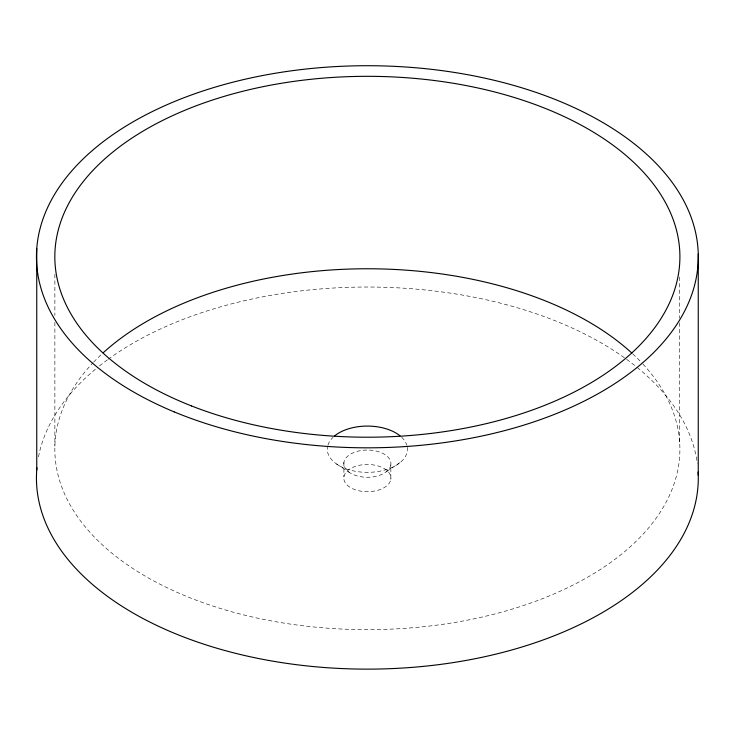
<?xml version="1.0" encoding="UTF-8"?>
<svg xmlns="http://www.w3.org/2000/svg" width="735" height="735" viewBox="0 0 735 735"><rect width="100%" height="100%" fill="white"/><g stroke="black" fill="none" stroke-linecap="round" stroke-linejoin="round"><path stroke-width="0.55" stroke-dasharray="3.67 2.76" d="M386.61 471.512L400.07 462.591M336.538 463.987L349.235 472.339M679.645 277.04L679.645 318.273M679.645 322.858L679.645 441.992M390.845 464.906A23.566 13.607 0 0 1 353.746 474.755A23.566 13.607 0 0 1 357.522 451.29A23.566 13.607 0 0 1 390.845 464.906L390.845 479.339A23.566 13.607 0 0 1 353.746 489.188A23.566 13.607 0 0 1 357.522 465.724A23.566 13.607 0 0 1 390.845 479.339M343.906 462.388L343.906 476.822M54.877 274.302L54.877 315.535M54.877 322.408L54.877 446.127M38.496 456.839A330.915 191.054 0 0 1 95.991 368.74M99.427 365.956A330.915 191.054 0 0 1 107.319 359.92M108.22 359.268A330.915 191.054 0 0 1 636.308 366.756M637.181 367.463A330.915 191.054 0 0 1 697.304 463.362M642.895 364.046A312.531 180.442 0 0 1 366.223 629.647A312.531 180.442 0 0 1 92.922 362.879M93.667 362.098A312.531 180.442 0 0 1 102.321 353.59M632.725 353.884A312.531 180.442 0 0 1 642.096 363.182M407.309 447.321A40.067 23.134 0 0 1 367.16 472.348A40.067 23.134 0 0 1 327.479 447.073M327.948 445.079A40.067 23.134 0 0 1 333.038 437.288M401.677 437.261A40.067 23.134 0 0 1 406.868 445.318"/><path stroke-width="1.1" d="M698.25 254.034L698.25 475.352M36.75 248.586L36.75 469.895M698.121 472.081A330.915 191.054 0 0 1 363.586 669.116A330.915 191.054 0 0 1 36.934 467.717M103.148 352.828A312.531 180.442 0 0 1 631.907 353.131M334.673 435.846A40.067 23.134 0 0 1 400.024 435.809M174.131 411.866A330.915 191.054 0 0 0 696.633 275.827A330.915 191.054 0 0 0 231.332 82.605A330.915 191.054 0 0 0 174.131 411.866M191.458 405.913A312.531 180.442 0 0 0 679.039 270.149A312.531 180.442 0 0 0 231.599 94.236A312.531 180.442 0 0 0 191.458 405.913"/></g></svg>
